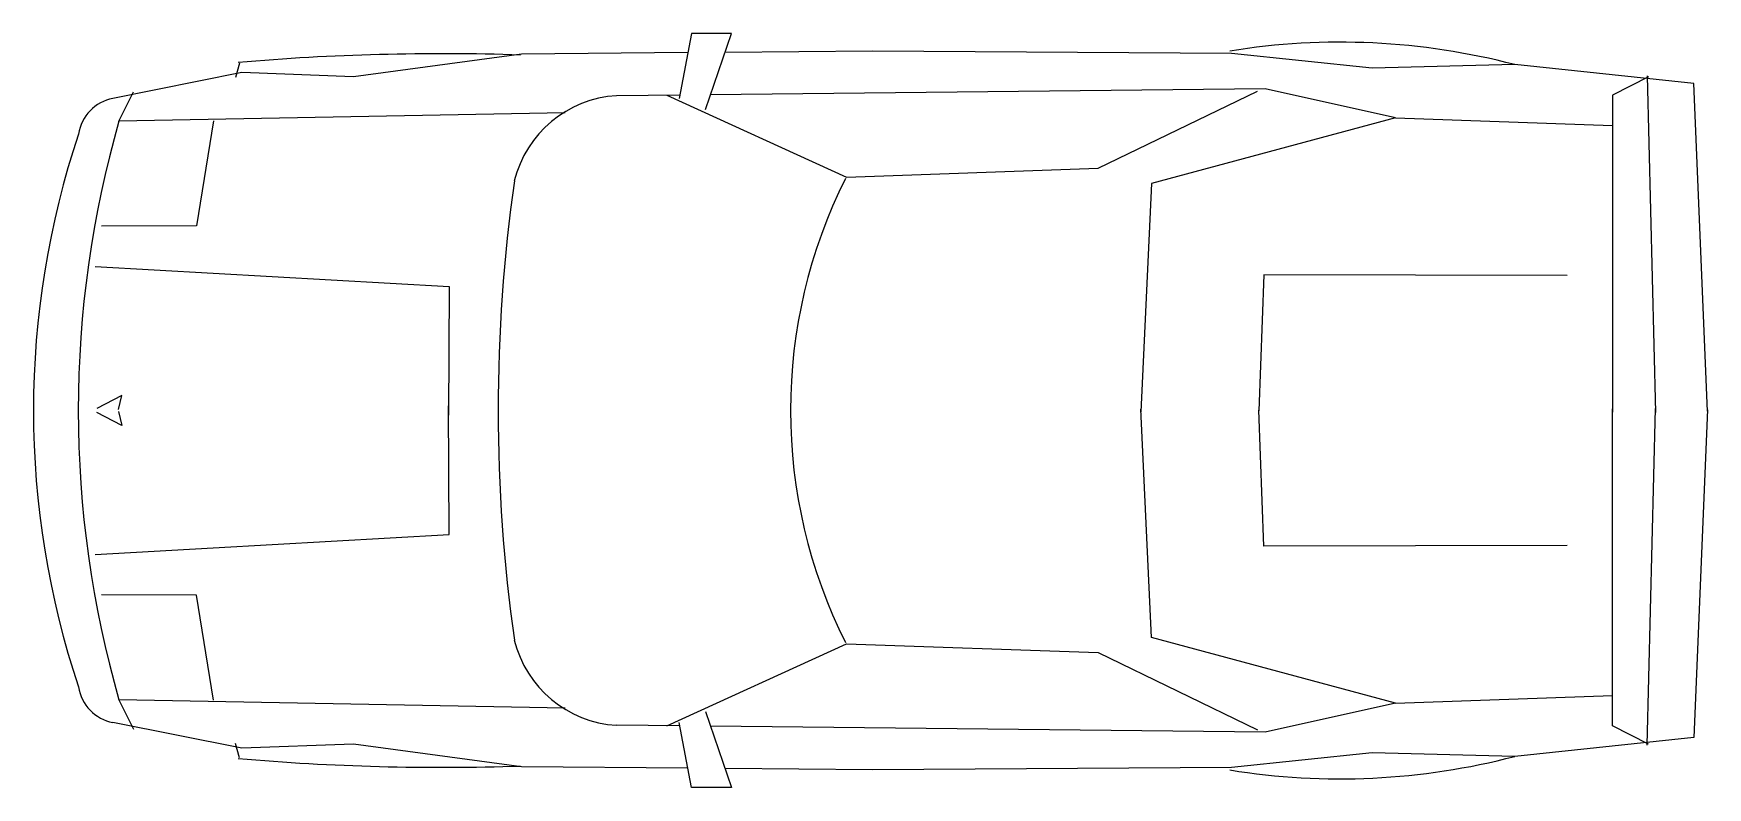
# Model space of a CAD drawing. Extents: x 8039 to 11956, y 16508 to 18272.
import ezdxf

# ---------------------------------------------------------------- set-up
doc = ezdxf.new("R2010")
doc.units = 0
doc.header["$LTSCALE"] = 100
doc.header["$MEASUREMENT"] = 0
doc.layers.add('LX-CAR', color=6, linetype='CONTINUOUS')

msp = doc.modelspace()

# ---------------------------------------------------------------- linework, layer by layer
at = {"layer": 'LX-CAR'}
for p, q in [((9578.8, 18272.4), (9549.6, 18120.6)), ((9672.2, 18272.5), (9578.8, 18272.4)), ((9611.7, 18094.9), (9672.2, 18272.5)), ((9180.7, 18224.4), (8787.6, 18171)), ((9570.2, 18227.6), (9180.7, 18224.4)), ((10001.9, 18231.1), (9657.1, 18228.3)), ((10842.5, 18225.4), (10001.9, 18231.1)), ((11171.3, 18191.3), (10842.5, 18225.4)), ((8526, 18180.8), (8224.7, 18120.5)), ((8521.3, 18203.3), (8511.3, 18169.7)), ((8787.6, 18171), (8526, 18180.8)), ((11505.1, 18199.6), (11171.3, 18191.3)), ((11924.5, 18155.6), (11505.1, 18199.6)), ((10921.2, 18143.2), (9623.4, 18129.2)), ((11226.2, 18075.1), (10921.2, 18143.2)), ((11818.3, 18171.1), (11733.7, 18128.2)), ((11815.1, 18173.4), (11835, 17385.7)), ((11956.4, 17388.7), (11924.5, 18155.6)), ((8238.8, 18067.2), (8272.9, 18135.6)), ((9551.1, 18128.4), (9403.5, 18126.8)), ((9521.2, 18128.1), (9941.2, 17936.3)), ((10530.2, 17956.9), (10903.3, 18137.2)), ((11733.7, 18128.2), (11733.8, 17386.5)), ((9283.4, 18087.1), (8238.8, 18067.2)), ((8459.9, 18068), (8420.3, 17822)), ((11226.2, 18075.1), (10655.3, 17921.2)), ((11226.2, 18075.1), (11733.7, 18057.3)), ((9941.2, 17936.3), (10530.2, 17956.9)), ((10655.3, 17921.2), (10630.3, 17386.8)), ((8420.3, 17822), (8197.7, 17821.7)), ((8183.1, 17727.4), (9011.8, 17680.7)), ((9011.8, 17680.7), (9009.9, 17379.5)), ((10917.7, 17707.3), (10906.2, 17389)), ((11628.1, 17705.9), (10917.7, 17707.3)), ((8245.2, 17425.4), (8187.3, 17394.5)), ((8237.4, 17392.2), (8245.2, 17425.4)), ((9011.8, 17099.6), (9009.9, 17400.7)), ((11815.1, 16606.9), (11835, 17394.5)), ((8245.2, 17354.9), (8187.3, 17385.8)), ((8237.4, 17388), (8245.2, 17354.9)), ((10655.3, 16859.1), (10630.3, 17393.4)), ((10917.7, 17073), (10906.2, 17391.2)), ((11733.7, 16652), (11733.8, 17393.7)), ((11956.4, 17391.6), (11924.5, 16624.7)), ((8183.1, 17052.9), (9011.8, 17099.6)), ((11628.1, 17074.3), (10917.7, 17073)), ((8420.3, 16958.3), (8197.7, 16958.6)), ((8459.9, 16712.2), (8420.3, 16958.3)), ((11226.2, 16705.2), (10655.3, 16859.1)), ((9521.2, 16652.2), (9941.2, 16844)), ((9941.2, 16844), (10530.2, 16823.4)), ((10530.2, 16823.4), (10903.3, 16643.1)), ((9283.4, 16693.2), (8238.8, 16713)), ((8238.8, 16713), (8272.9, 16644.6)), ((11226.2, 16705.2), (10921.2, 16637.1)), ((11226.2, 16705.2), (11733.7, 16722.9)), ((8526, 16599.5), (8224.7, 16659.7)), ((9551.1, 16651.9), (9403.5, 16653.5)), ((9578.8, 16507.9), (9549.6, 16659.7)), ((9611.7, 16685.3), (9672.2, 16507.8)), ((10921.2, 16637.1), (9623.4, 16651.1)), ((11818.3, 16609.2), (11733.7, 16652)), ((11924.5, 16624.7), (11505.1, 16580.6)), ((8521.3, 16577), (8511.3, 16610.5)), ((8787.6, 16609.2), (8526, 16599.5)), ((9180.7, 16555.8), (8787.6, 16609.2)), ((11171.3, 16588.9), (10842.5, 16554.9)), ((11505.1, 16580.6), (11171.3, 16588.9)), ((9570.2, 16552.7), (9180.7, 16555.8)), ((10001.9, 16549.2), (9657.1, 16552)), ((10842.5, 16554.9), (10001.9, 16549.2)), ((9672.2, 16507.8), (9578.8, 16507.9))]:
    msp.add_line(p, q, dxfattribs=at)
for centre, radius, start, end in [((8995.3, 12660.6), 5564.5, 88.1098, 94.9195), ((11096.6, 16635.9), 1616.2, 75.358, 99.1946), ((8244.6, 18020.9), 101.6, 101.3075, 170.8918), ((9419.6, 17864), 263.3, 93.5097, 166.072), ((10598.2, 17390.1), 2454.6, 163.9881, 196.0119), ((10074.7, 17390.1), 2035.9, 161.4744, 198.5256), ((12942.6, 17390.1), 3816.5, 171.9077, 188.0923), ((11021.9, 17390.1), 1211.5, 153.3754, 206.6246), ((9419.6, 16916.2), 263.3, 193.928, 266.4903), ((8244.6, 16759.4), 101.6, 189.1082, 258.6925), ((8995.3, 22119.6), 5564.5, 265.0805, 271.8902), ((11096.6, 18144.3), 1616.2, 260.8054, 284.642)]:
    msp.add_arc(centre, radius, start, end, dxfattribs=at)

doc.saveas('drawing.dxf')
